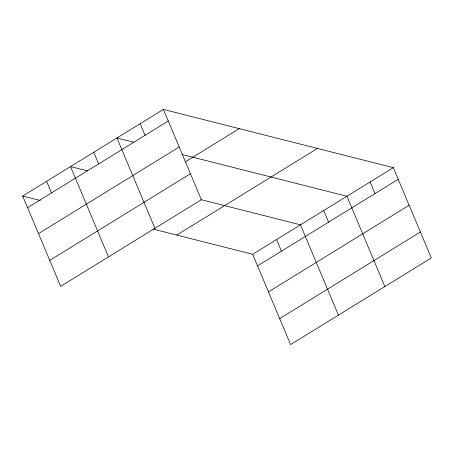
<?xml version="1.0" encoding="UTF-8"?>
<svg xmlns="http://www.w3.org/2000/svg" width="454" height="454" viewBox="0 0 454 454"><rect width="100%" height="100%" fill="white"/><g stroke="black" fill="none" stroke-linecap="round" stroke-linejoin="round"><path stroke-width="0.68" d="M163.395 109.414L201.355 199.715L60.66 286.338L22.7 196.032L163.395 109.414L393.34 167.662L431.3 257.968L290.605 344.586L252.645 254.285L153.174 229.083M27.586 207.648L168.275 121.031M38.499 233.617L179.194 146.994M185.107 161.982L239.275 128.635M49.747 260.369L190.436 173.751M176.765 235.059L317.459 148.441M252.645 254.285L393.34 167.662M257.531 265.902L398.22 179.279M268.445 291.865L409.139 205.248M279.692 318.623L420.387 232M133.902 142.289L116.967 137.999L154.928 228.3M182.009 154.474L346.913 196.247L384.873 286.553M87.474 170.874L70.535 166.584L108.495 256.885M201.008 199.635L300.48 224.832L338.44 315.138M22.7 196.032L40.315 200.492M370.124 181.958L375.01 193.574M323.696 210.542L328.577 222.159M276.565 239.559L281.446 251.176M140.178 123.704L145.064 135.32M93.751 152.289L98.632 163.905M46.62 181.305L51.501 192.922"/></g></svg>
